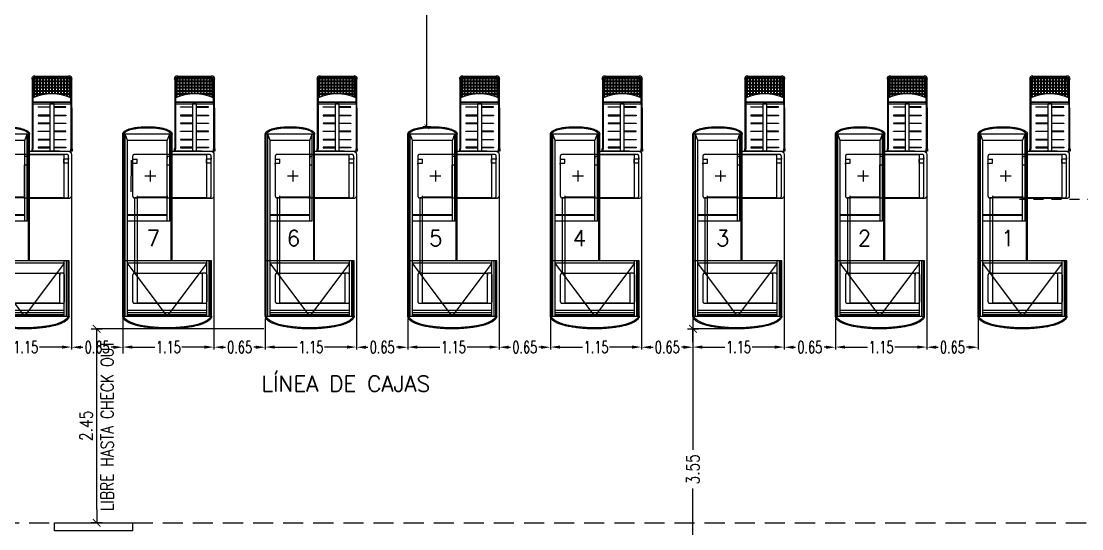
# Model space of a CAD drawing. Header units: millimetres. Extents: x -434 to 213, y 66 to 172.
# Drawn here: x 144.2 to 157.62, y 85.08 to 91.5 of the extents above; entities that cross this region are included whole.
import ezdxf

# ---------------------------------------------------------------- set-up
doc = ezdxf.new("R2010")
doc.units = ezdxf.units.MM
for name, pattern in [('CENTER', [50.8, 31.75, -6.35, 6.35, -6.35]), ('DASHED', [0.75, 0.5, -0.25]), ('HIDDEN', [9.525, 6.35, -3.175])]:
    doc.linetypes.add(name, pattern=pattern)
for name, color, linetype in [('0_MUROS', 7, 'Continuous'), ('C_COTAS-EQUIPAMIENTO', 1, 'Continuous'), ('E_CHECK-OUTS', 1, 'Continuous'), ('E_EQUIPAMIENTO', 1, 'Continuous'), ('Rapi-Estant-Check-Out 255', 1, 'Continuous'), ('T_TEXTOS', 3, 'Continuous')]:
    doc.layers.add(name, color=color, linetype=linetype)
doc.styles.add('COTAS', font='ROMANS.shx', dxfattribs={"width": 0.8})
doc.styles.add('INOXI', font='romans.shx', dxfattribs={"width": 0.7, "height": 0.15})
doc.styles.add('ROMANS', font='ROMANS.SHX', dxfattribs={"width": 0.8, "height": 0.2})
doc.dimstyles.new('COTA100', dxfattribs={"dimtxt": 0.16, "dimasz": 0.17, "dimexe": 0, "dimexo": 0, "dimgap": 0.05, "dimtad": 1, "dimzin": 4, "dimdsep": 46, "dimtxsty": 'COTAS', "dimblk1": 'COTA', "dimblk2": 'COTA', "dimsah": 1, "dimcen": 0.3, "dimse1": 1, "dimse2": 1, "dimclrd": 1, "dimclre": 9, "dimclrt": 3, "dimadec": 0, "dimazin": 0, "dimtfac": 1.111111, "dimtix": 1, "dimtmove": 2, "dimatfit": 3, "dimldrblk": 'COTA', "dimfxl": 1, "dimtolj": 1, "dimtzin": 4, "dimarcsym": 0})
doc.dimstyles.new('INOXI', dxfattribs={"dimtxt": 0.15, "dimasz": 0.12, "dimexe": 0.03, "dimexo": 0.03, "dimgap": 0.02, "dimtad": 0, "dimzin": 0, "dimdsep": 46, "dimtxsty": 'INOXI', "dimcen": 0.09, "dimadec": 0, "dimazin": 0, "dimtfac": 1, "dimtofl": 0, "dimtmove": 2, "dimatfit": 3, "dimfxl": 0.03, "dimtolj": 1, "dimtzin": 0, "dimarcsym": 0})
doc.dimstyles.new('MIG-LATERAL-CHICO', dxfattribs={"dimtxt": 0.2, "dimasz": 0.06, "dimexe": 0.05, "dimexo": 0.02, "dimgap": 0.1, "dimtad": 0, "dimrnd": 0.005, "dimzin": 0, "dimdsep": 46, "dimtxsty": 'ROMANS', "dimblk1": 'ARCHTICK', "dimblk2": 'ARCHTICK', "dimsah": 1, "dimcen": 2.5, "dimclrd": 1, "dimclre": 8, "dimclrt": 3, "dimadec": 0, "dimazin": 0, "dimtfac": 1, "dimtix": 1, "dimtmove": 0, "dimatfit": 0, "dimldrblk": 'ARCHTICK', "dimfxl": 1, "dimtolj": 1, "dimtzin": 0, "dimarcsym": 0})

# ---------------------------------------------------------------- blocks, each defined once
blk = doc.blocks.new('COTA')
for p, q in [((-1, 0), (0, 0)), ((0, 0.4), (0, -0.4))]:
    blk.add_line(p, q)
at = {"const_width": 0.065}
blk.add_lwpolyline([(0.141, 0.141), (0.283, 0.283), (0, 0), (-0.141, -0.141), (-0.283, -0.283)], dxfattribs=at)
blk = doc.blocks.new('*D110')
at = {"layer": '0_MUROS', "color": 9, "lineweight": -2, "transparency": 16777216}
for p, q in [((147.27, 87.612), (145.155, 87.612)), ((145.115, 85.158), (145.155, 85.158))]:
    blk.add_line(p, q, dxfattribs=at)
at = {"layer": '0_MUROS', "color": 1, "lineweight": -2, "transparency": 16777216}
blk.add_line((145.155, 85.328), (145.155, 87.442), dxfattribs=at)
at = {"layer": 'Defpoints', "color": 0, "transparency": 16777216}
for p in [(145.155, 87.612), (147.27, 87.612), (145.115, 85.158)]:
    blk.add_point(p, dxfattribs=at)
at = {"layer": '0_MUROS', "color": 1, "lineweight": -2, "transparency": 16777216, "xscale": 0.17, "yscale": 0.17, "zscale": 0.17}
for p, rotation in [((145.155, 87.612), 90), ((145.155, 85.158), 270)]:
    blk.add_blockref('COTA', p, dxfattribs=dict(at, rotation=rotation))
at = {"layer": '0_MUROS', "color": 3, "transparency": 16777216, "insert": (145.155, 86.385), "char_height": 0.16, "attachment_point": 5, "rotation": 90, "style": 'COTAS'}
blk.add_mtext('\\A1;2.45\\PLIBRE HASTA CHECK OUT', dxfattribs=at)
blk = doc.blocks.new('*D111')
at = {"layer": '0_MUROS', "color": 9, "lineweight": -2, "transparency": 16777216}
for p, q in [((153.263, 87.612), (152.701, 87.612)), ((152.833, 84.058), (152.701, 84.058))]:
    blk.add_line(p, q, dxfattribs=at)
at = {"layer": '0_MUROS', "color": 1, "lineweight": -2, "transparency": 16777216}
for p, q in [((152.701, 87.442), (152.701, 86.08)), ((152.701, 84.228), (152.701, 85.59))]:
    blk.add_line(p, q, dxfattribs=at)
at = {"layer": 'Defpoints', "color": 0, "transparency": 16777216}
for p in [(153.263, 87.612), (152.701, 84.058), (152.833, 84.058)]:
    blk.add_point(p, dxfattribs=at)
at = {"layer": '0_MUROS', "color": 1, "lineweight": -2, "transparency": 16777216, "xscale": 0.17, "yscale": 0.17, "zscale": 0.17}
for p, rotation in [((152.701, 87.612), 90), ((152.701, 84.058), 270)]:
    blk.add_blockref('COTA', p, dxfattribs=dict(at, rotation=rotation))
at = {"layer": '0_MUROS', "color": 3, "transparency": 16777216, "insert": (152.701, 85.835), "char_height": 0.16, "attachment_point": 5, "rotation": 90, "style": 'COTAS'}
blk.add_mtext('\\A1;3.55', dxfattribs=at)
blk = doc.blocks.new('*D112')
at = {"layer": 'C_COTAS-EQUIPAMIENTO', "color": 0, "lineweight": -2, "transparency": 16777216}
for p, q in [((155.659, 89.269), (155.659, 87.351)), ((154.505, 87.744), (154.505, 87.351)), ((154.625, 87.381), (154.909, 87.381)), ((155.539, 87.381), (155.254, 87.381))]:
    blk.add_line(p, q, dxfattribs=at)
at = {"layer": 'C_COTAS-EQUIPAMIENTO', "color": 0, "transparency": 16777216}
for points in [[(154.625, 87.401), (154.625, 87.361), (154.505, 87.381)], [(155.539, 87.401), (155.539, 87.361), (155.659, 87.381)]]:
    blk.add_solid(points, dxfattribs=at)
at = {"layer": 'Defpoints', "color": 0, "transparency": 16777216}
for p in [(155.659, 89.299), (154.505, 87.774), (155.659, 87.381)]:
    blk.add_point(p, dxfattribs=at)
at = {"layer": 'C_COTAS-EQUIPAMIENTO', "color": 0, "transparency": 16777216, "insert": (155.082, 87.381), "char_height": 0.15, "attachment_point": 5, "style": 'INOXI'}
blk.add_mtext('\\A1;1.15', dxfattribs=at)
blk = doc.blocks.new('A$C625D75F2')
at = {"layer": 'E_CHECK-OUTS'}
for p, q in [((0.041, 0.936), (0.041, 0.952)), ((0.471, 0.947), (0.041, 0.947)), ((0.471, 0.936), (0.471, 0.952)), ((0.016, 0.911), (0, 0.911)), ((0.005, 0.911), (0.005, 0.55)), ((0.016, 0.911), (0.016, 0.676)), ((0.026, 0.901), (0.026, 0.681)), ((0.034, 0.898), (0.034, 0.684)), ((0.062, 0.886), (0.034, 0.886)), ((0.062, 0.878), (0.034, 0.878)), ((0.062, 0.846), (0.034, 0.846)), ((0.062, 0.838), (0.034, 0.838)), ((0.062, 0.806), (0.034, 0.806)), ((0.471, 0.936), (0.041, 0.936)), ((0.461, 0.926), (0.051, 0.926)), ((0.458, 0.918), (0.054, 0.918)), ((0.062, 0.918), (0.062, 0.694)), ((0.07, 0.918), (0.07, 0.697)), ((0.1, 0.886), (0.07, 0.886)), ((0.1, 0.878), (0.07, 0.878)), ((0.1, 0.846), (0.07, 0.846)), ((0.1, 0.838), (0.07, 0.838)), ((0.1, 0.806), (0.07, 0.806)), ((0.1, 0.918), (0.1, 0.706)), ((0.108, 0.918), (0.108, 0.708)), ((0.138, 0.886), (0.108, 0.886)), ((0.138, 0.878), (0.108, 0.878)), ((0.138, 0.846), (0.108, 0.846)), ((0.138, 0.838), (0.108, 0.838)), ((0.138, 0.806), (0.108, 0.806)), ((0.138, 0.918), (0.138, 0.715)), ((0.146, 0.918), (0.146, 0.716)), ((0.176, 0.886), (0.146, 0.886)), ((0.176, 0.878), (0.146, 0.878)), ((0.176, 0.846), (0.146, 0.846)), ((0.176, 0.838), (0.146, 0.838)), ((0.176, 0.806), (0.146, 0.806)), ((0.176, 0.918), (0.176, 0.721)), ((0.184, 0.918), (0.184, 0.722)), ((0.214, 0.886), (0.184, 0.886)), ((0.214, 0.878), (0.184, 0.878)), ((0.214, 0.846), (0.184, 0.846)), ((0.214, 0.838), (0.184, 0.838)), ((0.214, 0.806), (0.184, 0.806)), ((0.214, 0.918), (0.214, 0.725)), ((0.222, 0.918), (0.222, 0.726)), ((0.252, 0.886), (0.222, 0.886)), ((0.252, 0.878), (0.222, 0.878)), ((0.252, 0.846), (0.222, 0.846)), ((0.252, 0.838), (0.222, 0.838)), ((0.252, 0.806), (0.222, 0.806)), ((0.252, 0.918), (0.252, 0.726)), ((0.26, 0.918), (0.26, 0.726)), ((0.29, 0.886), (0.26, 0.886)), ((0.29, 0.878), (0.26, 0.878)), ((0.29, 0.846), (0.26, 0.846)), ((0.29, 0.838), (0.26, 0.838)), ((0.29, 0.806), (0.26, 0.806)), ((0.29, 0.918), (0.29, 0.726)), ((0.298, 0.918), (0.298, 0.725)), ((0.328, 0.886), (0.298, 0.886)), ((0.328, 0.878), (0.298, 0.878)), ((0.328, 0.846), (0.298, 0.846)), ((0.328, 0.838), (0.298, 0.838)), ((0.328, 0.806), (0.298, 0.806)), ((0.328, 0.918), (0.328, 0.722)), ((0.336, 0.918), (0.336, 0.721)), ((0.366, 0.886), (0.336, 0.886)), ((0.366, 0.878), (0.336, 0.878)), ((0.366, 0.846), (0.336, 0.846)), ((0.366, 0.838), (0.336, 0.838)), ((0.366, 0.806), (0.336, 0.806)), ((0.366, 0.918), (0.366, 0.716)), ((0.374, 0.918), (0.374, 0.715)), ((0.404, 0.886), (0.374, 0.886)), ((0.404, 0.878), (0.374, 0.878)), ((0.404, 0.846), (0.374, 0.846)), ((0.404, 0.838), (0.374, 0.838)), ((0.404, 0.806), (0.374, 0.806)), ((0.404, 0.918), (0.404, 0.708)), ((0.412, 0.918), (0.412, 0.706)), ((0.442, 0.886), (0.412, 0.886)), ((0.442, 0.878), (0.412, 0.878)), ((0.442, 0.846), (0.412, 0.846)), ((0.442, 0.838), (0.412, 0.838)), ((0.442, 0.806), (0.412, 0.806)), ((0.442, 0.918), (0.442, 0.697)), ((0.45, 0.918), (0.45, 0.694)), ((0.45, 0.918), (0.45, 0.694)), ((0.45, 0.918), (0.45, 0.694)), ((0.478, 0.886), (0.45, 0.886)), ((0.478, 0.878), (0.45, 0.878)), ((0.478, 0.846), (0.45, 0.846)), ((0.478, 0.838), (0.45, 0.838)), ((0.478, 0.806), (0.45, 0.806)), ((0.478, 0.684), (0.478, 0.898)), ((0.486, 0.681), (0.486, 0.901)), ((0.496, 0.676), (0.496, 0.911)), ((0.496, 0.911), (0.512, 0.911)), ((0.507, 0.55), (0.507, 0.911)), ((0.016, 0.676), (0.016, 0.6)), ((0.062, 0.798), (0.034, 0.798)), ((0.062, 0.765), (0.034, 0.765)), ((0.062, 0.757), (0.034, 0.757)), ((0.062, 0.725), (0.034, 0.725)), ((0.062, 0.717), (0.034, 0.717)), ((0.036, 0.685), (0.034, 0.685)), ((0.1, 0.798), (0.07, 0.798)), ((0.1, 0.765), (0.07, 0.765)), ((0.1, 0.757), (0.07, 0.757)), ((0.1, 0.725), (0.07, 0.725)), ((0.1, 0.717), (0.07, 0.717)), ((0.138, 0.798), (0.108, 0.798)), ((0.138, 0.765), (0.108, 0.765)), ((0.138, 0.757), (0.108, 0.757)), ((0.138, 0.725), (0.108, 0.725)), ((0.138, 0.717), (0.108, 0.717)), ((0.176, 0.798), (0.146, 0.798)), ((0.176, 0.765), (0.146, 0.765)), ((0.176, 0.757), (0.146, 0.757)), ((0.176, 0.725), (0.146, 0.725)), ((0.214, 0.798), (0.184, 0.798)), ((0.214, 0.765), (0.184, 0.765)), ((0.214, 0.757), (0.184, 0.757)), ((0.214, 0.725), (0.184, 0.725)), ((0.252, 0.798), (0.222, 0.798)), ((0.252, 0.765), (0.222, 0.765)), ((0.252, 0.757), (0.222, 0.757)), ((0.252, 0.725), (0.222, 0.725)), ((0.29, 0.798), (0.26, 0.798)), ((0.29, 0.765), (0.26, 0.765)), ((0.29, 0.757), (0.26, 0.757)), ((0.29, 0.725), (0.26, 0.725)), ((0.328, 0.798), (0.298, 0.798)), ((0.328, 0.765), (0.298, 0.765)), ((0.328, 0.757), (0.298, 0.757)), ((0.328, 0.725), (0.298, 0.725)), ((0.366, 0.798), (0.336, 0.798)), ((0.366, 0.765), (0.336, 0.765)), ((0.366, 0.757), (0.336, 0.757)), ((0.366, 0.725), (0.336, 0.725)), ((0.366, 0.717), (0.362, 0.717)), ((0.404, 0.798), (0.374, 0.798)), ((0.404, 0.765), (0.374, 0.765)), ((0.404, 0.757), (0.374, 0.757)), ((0.404, 0.725), (0.374, 0.725)), ((0.404, 0.717), (0.374, 0.717)), ((0.442, 0.798), (0.412, 0.798)), ((0.442, 0.765), (0.412, 0.765)), ((0.442, 0.757), (0.412, 0.757)), ((0.442, 0.725), (0.412, 0.725)), ((0.442, 0.717), (0.412, 0.717)), ((0.478, 0.798), (0.45, 0.798)), ((0.478, 0.765), (0.45, 0.765)), ((0.478, 0.757), (0.45, 0.757)), ((0.478, 0.725), (0.45, 0.725)), ((0.478, 0.717), (0.45, 0.717)), ((0.478, 0.685), (0.476, 0.685)), ((0.496, 0.6), (0.496, 0.676)), ((0.005, 0.55), (0.005, 0.03)), ((0.016, 0.6), (0.015, 0.03)), ((0.016, 0.62), (0.496, 0.62)), ((0.496, 0.62), (0.016, 0.62)), ((0.016, 0.6), (0.496, 0.6)), ((0.016, 0.6), (0.496, 0.6)), ((0.496, 0.6), (0.496, 0)), ((0.507, 0.55), (0.507, 0.03)), ((0.016, 0), (0.496, 0)), ((0.016, 0), (0.496, 0)), ((0.016, 0), (0.496, 0)), ((0.016, 0), (0.496, 0))]:
    blk.add_line(p, q, dxfattribs=at)
at = {"layer": 'E_CHECK-OUTS', "linetype": 'Continuous'}
blk.add_line((0.35, 0), (0.016, 0), dxfattribs=at)
at = {"layer": 'E_CHECK-OUTS'}
for points in [[(0.23, 0.562), (0.23, 0.556), (0.08, 0.556), (0.08, 0.562)], [(0.282, 0), (0.282, 0.6), (0.23, 0.6), (0.23, 0)], [(0.282, 0.562), (0.282, 0.556), (0.432, 0.556), (0.432, 0.562)], [(0.23, 0.45), (0.23, 0.456), (0.08, 0.456), (0.08, 0.45)], [(0.282, 0.45), (0.282, 0.456), (0.432, 0.456), (0.432, 0.45)], [(0.23, 0.35), (0.23, 0.356), (0.08, 0.356), (0.08, 0.35)], [(0.282, 0.35), (0.282, 0.356), (0.432, 0.356), (0.432, 0.35)], [(0.23, 0.256), (0.23, 0.25), (0.08, 0.25), (0.08, 0.256)], [(0.23, 0.144), (0.23, 0.15), (0.08, 0.15), (0.08, 0.144)], [(0.282, 0.256), (0.282, 0.25), (0.432, 0.25), (0.432, 0.256)], [(0.282, 0.144), (0.282, 0.15), (0.432, 0.15), (0.432, 0.144)], [(0, 0), (0.016, 0), (0.016, 0.03), (0, 0.03)], [(0.23, 0.044), (0.23, 0.05), (0.08, 0.05), (0.08, 0.044)], [(0.23, 0.044), (0.23, 0.05), (0.08, 0.05), (0.08, 0.044)], [(0.282, 0.044), (0.282, 0.05), (0.432, 0.05), (0.432, 0.044)], [(0.282, 0.044), (0.282, 0.05), (0.432, 0.05), (0.432, 0.044)], [(0.512, 0), (0.496, 0), (0.496, 0.03), (0.512, 0.03)]]:
    blk.add_lwpolyline(points, close=True, dxfattribs=at)
for centre, radius, start, end in [((0.041, 0.911), 0.041, 90, 180), ((0.471, 0.911), 0.041, 0, 90), ((0.041, 0.911), 0.025, 90, 180), ((0.051, 0.901), 0.025, 90, 180), ((0.054, 0.898), 0.02, 90, 180), ((0.458, 0.898), 0.02, 0, 90), ((0.461, 0.901), 0.025, 0, 90), ((0.471, 0.911), 0.025, 0, 90), ((0.256, 0.125), 0.601, 66.4634, 113.5366)]:
    blk.add_arc(centre, radius, start, end, dxfattribs=at)
blk = doc.blocks.new('A$C25AB024C')
at = {"layer": 'Rapi-Estant-Check-Out 255', "color": 1}
for p, q in [((-0.562, 0.162), (-0.562, 2.462)), ((-0.55, 0.162), (-0.55, 2.462)), ((-0.532, 2.462), (-0.55, 2.462)), ((-0.532, 0.162), (-0.532, 2.462)), ((0.032, 2.462), (-0.532, 2.462)), ((-0.502, 2.382), (-0.532, 2.462)), ((0.002, 2.382), (0.032, 2.462)), ((0.032, 1.362), (0.032, 2.462)), ((0.032, 2.462), (0.05, 2.462)), ((0.05, 0.862), (0.05, 2.462)), ((0.062, 0.862), (0.062, 2.462)), ((-0.502, 0.162), (-0.502, 2.382)), ((0.002, 2.382), (-0.502, 2.382)), ((0.002, 1.362), (0.002, 2.382)), ((0.002, 1.442), (-0.502, 1.442)), ((0.002, 1.432), (-0.502, 1.432)), ((0.032, 1.362), (-0.502, 1.362)), ((0.047, 1.362), (0.065, 1.362)), ((0.562, 0.862), (-0.55, 0.862)), ((0.502, 0.83), (-0.502, 0.83)), ((0, 0.162), (-0.502, 0.83)), ((0.502, 0.83), (0, 0.162)), ((0.502, 0.162), (0.502, 0.862)), ((0.532, 0.162), (0.532, 0.862)), ((0.55, 0.162), (0.55, 0.862)), ((0.562, 0.162), (0.562, 0.862)), ((-0.55, 0.162), (0.55, 0.162)), ((-0.502, 0.237), (0.502, 0.237)), ((-0.502, 0.206), (0.502, 0.206)), ((-0.502, 0.183), (0.502, 0.183)), ((-0.502, 0.168), (0.502, 0.168))]:
    blk.add_line(p, q, dxfattribs=at)
at = {"layer": 'Rapi-Estant-Check-Out 255', "color": 8, "linetype": 'DASHED', "ltscale": 5}
for p, q in [((-0.437, 2.162), (-0.437, 2.147)), ((0.557, 2.162), (0.557, 2.147)), ((-0.437, 2.147), (-0.378, 2.147)), ((-0.437, 2.082), (-0.437, 2.097)), ((-0.437, 2.097), (-0.378, 2.097)), ((-0.378, 2.097), (-0.378, 2.147)), ((0, 1.682), (0, 2.073)), ((0, 2.073), (0.032, 2.073)), ((0.498, 2.097), (0.498, 2.147)), ((0.557, 2.147), (0.498, 2.147)), ((0.557, 2.097), (0.498, 2.097)), ((0.557, 2.082), (0.557, 2.097))]:
    blk.add_line(p, q, dxfattribs=at)
at = {"layer": 'Rapi-Estant-Check-Out 255', "color": 8, "linetype": 'CENTER'}
for p, q in [((-0.282, 1.935), (-0.145, 1.935)), ((-0.214, 2.003), (-0.214, 1.866))]:
    blk.add_line(p, q, dxfattribs=at)
at = {"layer": 'Rapi-Estant-Check-Out 255', "color": 8, "linetype": 'DASHED', "ltscale": 5}
for points in [[(0.557, 1.682), (0.557, 2.182, 0.414214), (0.532, 2.207), (-0.412, 2.207, 0.414214), (-0.437, 2.182), (-0.437, 1.682, 0.414214), (-0.412, 1.657), (-0.377, 1.657), (-0.377, 1.682)], [(-0.377, 0.678), (-0.377, 0.703), (-0.412, 0.703, 0.414214), (-0.437, 0.678), (-0.437, 0.348, 0.414214), (-0.412, 0.323), (0.48, 0.323, 0.414214), (0.505, 0.348), (0.505, 0.678, 0.414214), (0.48, 0.703), (0.445, 0.703), (0.445, 0.678)]]:
    blk.add_lwpolyline(points, format="xyb", dxfattribs=at)
for points in [[(0, 1.682), (0, 1.657), (0.032, 1.657), (0.032, 2.182), (0, 2.182), (0, 2.157)], [(0.497, 1.682), (0.497, 1.657), (0.532, 1.657)]]:
    blk.add_lwpolyline(points, dxfattribs=at)
for points in [[(0.497, 1.657), (0.032, 1.657), (0.032, 2.205), (0.497, 2.205)], [(-0.377, 0.703), (-0.377, 1.657), (-0.412, 1.657), (-0.412, 0.703)], [(-0.374, 1.657), (-0.374, 1.67), (-0.001, 1.67), (-0.001, 1.657)], [(-0.377, 0.326), (-0.377, 0.703), (0.443, 0.703), (0.443, 0.326)]]:
    blk.add_lwpolyline(points, close=True, dxfattribs=at)
at = {"layer": 'Rapi-Estant-Check-Out 255', "color": 1}
blk.add_lwpolyline([(0.552, 1.647), (0.062, 1.647), (0.062, 2.247), (0.552, 2.247, -0.414214), (0.592, 2.207), (0.592, 1.687, -0.414214)], format="xyb", close=True, dxfattribs=at)
at = {"layer": 'Rapi-Estant-Check-Out 255', "color": 8, "linetype": 'DASHED', "ltscale": 5}
blk.add_circle((-0.001, 1.654), 0.0035, dxfattribs=at)
blk.add_arc((0.534, 1.68), 0.0235, 266.1468, 3.8532, dxfattribs=at)
at = {"layer": 'Rapi-Estant-Check-Out 255', "color": 1, "extrusion": (0, 0, -1)}
for centre, major_axis, ratio in [((-0.25, 2.462), (0.3, 0), 0.276667), ((0, 0.162), (-0.55, 0), 0.272727)]:
    blk.add_ellipse(centre, major_axis=major_axis, ratio=ratio, start_param=3.141593, end_param=6.283185, dxfattribs=at)
at = {"layer": 'Rapi-Estant-Check-Out 255', "color": 1}
for points, knots in [([(-0.562, 2.462), (-0.562, 2.465), (-0.562, 2.467), (-0.561, 2.472), (-0.56, 2.475), (-0.558, 2.48), (-0.556, 2.482), (-0.553, 2.486), (-0.552, 2.488), (-0.548, 2.493), (-0.546, 2.495), (-0.54, 2.5), (-0.536, 2.503), (-0.527, 2.508), (-0.522, 2.511), (-0.511, 2.516), (-0.505, 2.519), (-0.492, 2.524), (-0.486, 2.526), (-0.468, 2.532), (-0.456, 2.535), (-0.431, 2.541), (-0.417, 2.543), (-0.389, 2.548), (-0.374, 2.55), (-0.344, 2.553), (-0.329, 2.554), (-0.297, 2.556), (-0.281, 2.557), (-0.242, 2.557), (-0.22, 2.557), (-0.176, 2.555), (-0.155, 2.553), (-0.117, 2.549), (-0.101, 2.546), (-0.07, 2.541), (-0.056, 2.538), (-0.031, 2.531), (-0.02, 2.528), (-0.001, 2.521), (0.008, 2.518), (0.022, 2.511), (0.028, 2.508), (0.037, 2.501), (0.042, 2.498), (0.048, 2.492), (0.051, 2.489), (0.055, 2.484), (0.057, 2.481), (0.059, 2.476), (0.06, 2.474), (0.061, 2.469), (0.062, 2.466), (0.062, 2.463), (0.062, 2.463), (0.062, 2.462)], [0, 0, 0, 0, 0.062074, 0.062074, 0.124147, 0.124147, 0.186221, 0.186221, 0.248295, 0.248295, 0.310369, 0.310369, 0.413242, 0.413242, 0.516116, 0.516116, 0.618989, 0.618989, 0.721863, 0.721863, 0.882096, 0.882096, 1.042328, 1.042328, 1.202561, 1.202561, 1.362794, 1.362794, 1.523026, 1.523026, 1.742277, 1.742277, 1.961528, 1.961528, 2.141779, 2.141779, 2.32203, 2.32203, 2.473499, 2.473499, 2.624968, 2.624968, 2.73885, 2.73885, 2.852732, 2.852732, 2.930777, 2.930777, 3.008822, 3.008822, 3.068733, 3.068733, 3.128645, 3.128645, 3.141593, 3.141593, 3.141593, 3.141593]), ([(0.562, 0.162), (0.562, 0.158), (0.562, 0.154), (0.56, 0.146), (0.559, 0.143), (0.555, 0.135), (0.553, 0.132), (0.548, 0.125), (0.546, 0.121), (0.54, 0.114), (0.536, 0.111), (0.526, 0.103), (0.519, 0.097), (0.504, 0.087), (0.495, 0.083), (0.476, 0.073), (0.465, 0.069), (0.443, 0.06), (0.431, 0.056), (0.406, 0.048), (0.393, 0.044), (0.359, 0.036), (0.337, 0.031), (0.292, 0.023), (0.269, 0.019), (0.219, 0.012), (0.194, 0.009), (0.142, 0.005), (0.115, 0.003), (0.061, 0.001), (0.034, 0), (-0.021, 0), (-0.048, 0), (-0.102, 0.002), (-0.129, 0.004), (-0.181, 0.008), (-0.207, 0.011), (-0.257, 0.017), (-0.281, 0.021), (-0.327, 0.029), (-0.349, 0.033), (-0.39, 0.043), (-0.409, 0.049), (-0.444, 0.06), (-0.46, 0.067), (-0.486, 0.078), (-0.497, 0.084), (-0.516, 0.095), (-0.524, 0.101), (-0.536, 0.111), (-0.541, 0.115), (-0.549, 0.125), (-0.552, 0.129), (-0.557, 0.138), (-0.558, 0.142), (-0.561, 0.149), (-0.561, 0.153), (-0.562, 0.158), (-0.562, 0.16), (-0.562, 0.162)], [3.141593, 3.141593, 3.141593, 3.141593, 3.202448, 3.202448, 3.263303, 3.263303, 3.324159, 3.324159, 3.385014, 3.385014, 3.445869, 3.445869, 3.548594, 3.548594, 3.651319, 3.651319, 3.754044, 3.754044, 3.856769, 3.856769, 3.959494, 3.959494, 4.107655, 4.107655, 4.255815, 4.255815, 4.403976, 4.403976, 4.552137, 4.552137, 4.700298, 4.700298, 4.848458, 4.848458, 4.996619, 4.996619, 5.14478, 5.14478, 5.292941, 5.292941, 5.441102, 5.441102, 5.589262, 5.589262, 5.737423, 5.737423, 5.854094, 5.854094, 5.970764, 5.970764, 6.053471, 6.053471, 6.136178, 6.136178, 6.196137, 6.196137, 6.256095, 6.256095, 6.283185, 6.283185, 6.283185, 6.283185])]:
    blk.add_open_spline(points, degree=3, knots=knots, dxfattribs=at)
blk = doc.blocks.new('*D113')
at = {"layer": 'C_COTAS-EQUIPAMIENTO', "color": 0, "lineweight": -2, "transparency": 16777216}
for p, q in [((153.855, 89.384), (153.855, 87.349)), ((154.505, 87.744), (154.505, 87.349)), ((153.975, 87.379), (154, 87.379)), ((154.385, 87.379), (154.36, 87.379))]:
    blk.add_line(p, q, dxfattribs=at)
at = {"layer": 'C_COTAS-EQUIPAMIENTO', "color": 0, "transparency": 16777216}
for points in [[(153.975, 87.399), (153.975, 87.359), (153.855, 87.379)], [(154.385, 87.399), (154.385, 87.359), (154.505, 87.379)]]:
    blk.add_solid(points, dxfattribs=at)
at = {"layer": 'Defpoints', "color": 0, "transparency": 16777216}
for p in [(153.855, 89.414), (154.505, 87.774), (154.505, 87.379)]:
    blk.add_point(p, dxfattribs=at)
at = {"layer": 'C_COTAS-EQUIPAMIENTO', "color": 0, "transparency": 16777216, "insert": (154.18, 87.379), "char_height": 0.15, "attachment_point": 5, "style": 'INOXI'}
blk.add_mtext('\\A1;0.65', dxfattribs=at)
blk = doc.blocks.new('*D114')
at = {"layer": 'C_COTAS-EQUIPAMIENTO', "color": 0, "lineweight": -2, "transparency": 16777216}
for p, q in [((153.855, 89.269), (153.855, 87.351)), ((152.701, 87.744), (152.701, 87.351)), ((152.821, 87.381), (153.105, 87.381)), ((153.735, 87.381), (153.45, 87.381))]:
    blk.add_line(p, q, dxfattribs=at)
at = {"layer": 'C_COTAS-EQUIPAMIENTO', "color": 0, "transparency": 16777216}
for points in [[(152.821, 87.401), (152.821, 87.361), (152.701, 87.381)], [(153.735, 87.401), (153.735, 87.361), (153.855, 87.381)]]:
    blk.add_solid(points, dxfattribs=at)
at = {"layer": 'Defpoints', "color": 0, "transparency": 16777216}
for p in [(153.855, 89.299), (152.701, 87.774), (153.855, 87.381)]:
    blk.add_point(p, dxfattribs=at)
at = {"layer": 'C_COTAS-EQUIPAMIENTO', "color": 0, "transparency": 16777216, "insert": (153.278, 87.381), "char_height": 0.15, "attachment_point": 5, "style": 'INOXI'}
blk.add_mtext('\\A1;1.15', dxfattribs=at)
blk = doc.blocks.new('*D115')
at = {"layer": 'C_COTAS-EQUIPAMIENTO', "color": 0, "lineweight": -2, "transparency": 16777216}
for p, q in [((152.051, 89.384), (152.051, 87.349)), ((152.701, 87.744), (152.701, 87.349)), ((152.171, 87.379), (152.196, 87.379)), ((152.581, 87.379), (152.556, 87.379))]:
    blk.add_line(p, q, dxfattribs=at)
at = {"layer": 'C_COTAS-EQUIPAMIENTO', "color": 0, "transparency": 16777216}
for points in [[(152.171, 87.399), (152.171, 87.359), (152.051, 87.379)], [(152.581, 87.399), (152.581, 87.359), (152.701, 87.379)]]:
    blk.add_solid(points, dxfattribs=at)
at = {"layer": 'Defpoints', "color": 0, "transparency": 16777216}
for p in [(152.051, 89.414), (152.701, 87.774), (152.701, 87.379)]:
    blk.add_point(p, dxfattribs=at)
at = {"layer": 'C_COTAS-EQUIPAMIENTO', "color": 0, "transparency": 16777216, "insert": (152.376, 87.379), "char_height": 0.15, "attachment_point": 5, "style": 'INOXI'}
blk.add_mtext('\\A1;0.65', dxfattribs=at)
blk = doc.blocks.new('*D116')
at = {"layer": 'C_COTAS-EQUIPAMIENTO', "color": 0, "lineweight": -2, "transparency": 16777216}
for p, q in [((152.051, 89.269), (152.051, 87.351)), ((150.897, 87.744), (150.897, 87.351)), ((151.017, 87.381), (151.301, 87.381)), ((151.931, 87.381), (151.646, 87.381))]:
    blk.add_line(p, q, dxfattribs=at)
at = {"layer": 'C_COTAS-EQUIPAMIENTO', "color": 0, "transparency": 16777216}
for points in [[(151.017, 87.401), (151.017, 87.361), (150.897, 87.381)], [(151.931, 87.401), (151.931, 87.361), (152.051, 87.381)]]:
    blk.add_solid(points, dxfattribs=at)
at = {"layer": 'Defpoints', "color": 0, "transparency": 16777216}
for p in [(152.051, 89.299), (150.897, 87.774), (152.051, 87.381)]:
    blk.add_point(p, dxfattribs=at)
at = {"layer": 'C_COTAS-EQUIPAMIENTO', "color": 0, "transparency": 16777216, "insert": (151.474, 87.381), "char_height": 0.15, "attachment_point": 5, "style": 'INOXI'}
blk.add_mtext('\\A1;1.15', dxfattribs=at)
blk = doc.blocks.new('*D117')
at = {"layer": 'C_COTAS-EQUIPAMIENTO', "color": 0, "lineweight": -2, "transparency": 16777216}
for p, q in [((150.247, 89.384), (150.247, 87.349)), ((150.897, 87.744), (150.897, 87.349)), ((150.367, 87.379), (150.392, 87.379)), ((150.777, 87.379), (150.752, 87.379))]:
    blk.add_line(p, q, dxfattribs=at)
at = {"layer": 'C_COTAS-EQUIPAMIENTO', "color": 0, "transparency": 16777216}
for points in [[(150.367, 87.399), (150.367, 87.359), (150.247, 87.379)], [(150.777, 87.399), (150.777, 87.359), (150.897, 87.379)]]:
    blk.add_solid(points, dxfattribs=at)
at = {"layer": 'Defpoints', "color": 0, "transparency": 16777216}
for p in [(150.247, 89.414), (150.897, 87.774), (150.897, 87.379)]:
    blk.add_point(p, dxfattribs=at)
at = {"layer": 'C_COTAS-EQUIPAMIENTO', "color": 0, "transparency": 16777216, "insert": (150.572, 87.379), "char_height": 0.15, "attachment_point": 5, "style": 'INOXI'}
blk.add_mtext('\\A1;0.65', dxfattribs=at)
blk = doc.blocks.new('*D118')
at = {"layer": 'C_COTAS-EQUIPAMIENTO', "color": 0, "lineweight": -2, "transparency": 16777216}
for p, q in [((150.247, 89.269), (150.247, 87.351)), ((149.093, 87.744), (149.093, 87.351)), ((149.213, 87.381), (149.497, 87.381)), ((150.127, 87.381), (149.842, 87.381))]:
    blk.add_line(p, q, dxfattribs=at)
at = {"layer": 'C_COTAS-EQUIPAMIENTO', "color": 0, "transparency": 16777216}
for points in [[(149.213, 87.401), (149.213, 87.361), (149.093, 87.381)], [(150.127, 87.401), (150.127, 87.361), (150.247, 87.381)]]:
    blk.add_solid(points, dxfattribs=at)
at = {"layer": 'Defpoints', "color": 0, "transparency": 16777216}
for p in [(150.247, 89.299), (149.093, 87.774), (150.247, 87.381)]:
    blk.add_point(p, dxfattribs=at)
at = {"layer": 'C_COTAS-EQUIPAMIENTO', "color": 0, "transparency": 16777216, "insert": (149.67, 87.381), "char_height": 0.15, "attachment_point": 5, "style": 'INOXI'}
blk.add_mtext('\\A1;1.15', dxfattribs=at)
blk = doc.blocks.new('*D119')
at = {"layer": 'C_COTAS-EQUIPAMIENTO', "color": 0, "lineweight": -2, "transparency": 16777216}
for p, q in [((148.443, 89.384), (148.443, 87.349)), ((149.093, 87.744), (149.093, 87.349)), ((148.563, 87.379), (148.588, 87.379)), ((148.973, 87.379), (148.948, 87.379))]:
    blk.add_line(p, q, dxfattribs=at)
at = {"layer": 'C_COTAS-EQUIPAMIENTO', "color": 0, "transparency": 16777216}
for points in [[(148.563, 87.399), (148.563, 87.359), (148.443, 87.379)], [(148.973, 87.399), (148.973, 87.359), (149.093, 87.379)]]:
    blk.add_solid(points, dxfattribs=at)
at = {"layer": 'Defpoints', "color": 0, "transparency": 16777216}
for p in [(148.443, 89.414), (149.093, 87.774), (149.093, 87.379)]:
    blk.add_point(p, dxfattribs=at)
at = {"layer": 'C_COTAS-EQUIPAMIENTO', "color": 0, "transparency": 16777216, "insert": (148.768, 87.379), "char_height": 0.15, "attachment_point": 5, "style": 'INOXI'}
blk.add_mtext('\\A1;0.65', dxfattribs=at)
blk = doc.blocks.new('*D120')
at = {"layer": 'C_COTAS-EQUIPAMIENTO', "color": 0, "lineweight": -2, "transparency": 16777216}
for p, q in [((148.443, 89.269), (148.443, 87.351)), ((147.289, 87.744), (147.289, 87.351)), ((147.409, 87.381), (147.693, 87.381)), ((148.323, 87.381), (148.038, 87.381))]:
    blk.add_line(p, q, dxfattribs=at)
at = {"layer": 'C_COTAS-EQUIPAMIENTO', "color": 0, "transparency": 16777216}
for points in [[(147.409, 87.401), (147.409, 87.361), (147.289, 87.381)], [(148.323, 87.401), (148.323, 87.361), (148.443, 87.381)]]:
    blk.add_solid(points, dxfattribs=at)
at = {"layer": 'Defpoints', "color": 0, "transparency": 16777216}
for p in [(148.443, 89.299), (147.289, 87.774), (148.443, 87.381)]:
    blk.add_point(p, dxfattribs=at)
at = {"layer": 'C_COTAS-EQUIPAMIENTO', "color": 0, "transparency": 16777216, "insert": (147.866, 87.381), "char_height": 0.15, "attachment_point": 5, "style": 'INOXI'}
blk.add_mtext('\\A1;1.15', dxfattribs=at)
blk = doc.blocks.new('*D121')
at = {"layer": 'C_COTAS-EQUIPAMIENTO', "color": 0, "lineweight": -2, "transparency": 16777216}
for p, q in [((146.639, 89.384), (146.639, 87.349)), ((147.289, 87.744), (147.289, 87.349)), ((146.759, 87.379), (146.784, 87.379)), ((147.169, 87.379), (147.144, 87.379))]:
    blk.add_line(p, q, dxfattribs=at)
at = {"layer": 'C_COTAS-EQUIPAMIENTO', "color": 0, "transparency": 16777216}
for points in [[(146.759, 87.399), (146.759, 87.359), (146.639, 87.379)], [(147.169, 87.399), (147.169, 87.359), (147.289, 87.379)]]:
    blk.add_solid(points, dxfattribs=at)
at = {"layer": 'Defpoints', "color": 0, "transparency": 16777216}
for p in [(146.639, 89.414), (147.289, 87.774), (147.289, 87.379)]:
    blk.add_point(p, dxfattribs=at)
at = {"layer": 'C_COTAS-EQUIPAMIENTO', "color": 0, "transparency": 16777216, "insert": (146.964, 87.379), "char_height": 0.15, "attachment_point": 5, "style": 'INOXI'}
blk.add_mtext('\\A1;0.65', dxfattribs=at)
blk = doc.blocks.new('*D122')
at = {"layer": 'C_COTAS-EQUIPAMIENTO', "color": 0, "lineweight": -2, "transparency": 16777216}
for p, q in [((146.639, 89.269), (146.639, 87.351)), ((145.485, 87.744), (145.485, 87.351)), ((145.605, 87.381), (145.889, 87.381)), ((146.519, 87.381), (146.234, 87.381))]:
    blk.add_line(p, q, dxfattribs=at)
at = {"layer": 'C_COTAS-EQUIPAMIENTO', "color": 0, "transparency": 16777216}
for points in [[(145.605, 87.401), (145.605, 87.361), (145.485, 87.381)], [(146.519, 87.401), (146.519, 87.361), (146.639, 87.381)]]:
    blk.add_solid(points, dxfattribs=at)
at = {"layer": 'Defpoints', "color": 0, "transparency": 16777216}
for p in [(146.639, 89.299), (145.485, 87.774), (146.639, 87.381)]:
    blk.add_point(p, dxfattribs=at)
at = {"layer": 'C_COTAS-EQUIPAMIENTO', "color": 0, "transparency": 16777216, "insert": (146.062, 87.381), "char_height": 0.15, "attachment_point": 5, "style": 'INOXI'}
blk.add_mtext('\\A1;1.15', dxfattribs=at)
blk = doc.blocks.new('*D130')
at = {"layer": 'C_COTAS-EQUIPAMIENTO', "color": 0, "lineweight": -2, "transparency": 16777216}
for p, q in [((155.659, 89.384), (155.659, 87.349)), ((156.309, 87.744), (156.309, 87.349)), ((155.779, 87.379), (155.804, 87.379)), ((156.189, 87.379), (156.164, 87.379))]:
    blk.add_line(p, q, dxfattribs=at)
at = {"layer": 'C_COTAS-EQUIPAMIENTO', "color": 0, "transparency": 16777216}
for points in [[(155.779, 87.399), (155.779, 87.359), (155.659, 87.379)], [(156.189, 87.399), (156.189, 87.359), (156.309, 87.379)]]:
    blk.add_solid(points, dxfattribs=at)
at = {"layer": 'Defpoints', "color": 0, "transparency": 16777216}
for p in [(155.659, 89.414), (156.309, 87.774), (156.309, 87.379)]:
    blk.add_point(p, dxfattribs=at)
at = {"layer": 'C_COTAS-EQUIPAMIENTO', "color": 0, "transparency": 16777216, "insert": (155.984, 87.379), "char_height": 0.15, "attachment_point": 5, "style": 'INOXI'}
blk.add_mtext('\\A1;0.65', dxfattribs=at)
blk = doc.blocks.new('*D131')
at = {"layer": 'C_COTAS-EQUIPAMIENTO', "color": 0, "lineweight": -2, "transparency": 16777216}
for p, q in [((144.835, 89.384), (144.835, 87.349)), ((145.485, 87.744), (145.485, 87.349)), ((144.955, 87.379), (144.98, 87.379)), ((145.365, 87.379), (145.34, 87.379))]:
    blk.add_line(p, q, dxfattribs=at)
at = {"layer": 'C_COTAS-EQUIPAMIENTO', "color": 0, "transparency": 16777216}
for points in [[(144.955, 87.399), (144.955, 87.359), (144.835, 87.379)], [(145.365, 87.399), (145.365, 87.359), (145.485, 87.379)]]:
    blk.add_solid(points, dxfattribs=at)
at = {"layer": 'Defpoints', "color": 0, "transparency": 16777216}
for p in [(144.835, 89.414), (145.485, 87.774), (145.485, 87.379)]:
    blk.add_point(p, dxfattribs=at)
at = {"layer": 'C_COTAS-EQUIPAMIENTO', "color": 0, "transparency": 16777216, "insert": (145.16, 87.379), "char_height": 0.15, "attachment_point": 5, "style": 'INOXI'}
blk.add_mtext('\\A1;0.65', dxfattribs=at)
blk = doc.blocks.new('*D132')
at = {"layer": 'C_COTAS-EQUIPAMIENTO', "color": 0, "lineweight": -2, "transparency": 16777216}
for p, q in [((144.835, 89.269), (144.835, 87.351)), ((143.681, 87.744), (143.681, 87.351)), ((143.801, 87.381), (144.085, 87.381)), ((144.715, 87.381), (144.43, 87.381))]:
    blk.add_line(p, q, dxfattribs=at)
at = {"layer": 'C_COTAS-EQUIPAMIENTO', "color": 0, "transparency": 16777216}
for points in [[(143.801, 87.401), (143.801, 87.361), (143.681, 87.381)], [(144.715, 87.401), (144.715, 87.361), (144.835, 87.381)]]:
    blk.add_solid(points, dxfattribs=at)
at = {"layer": 'Defpoints', "color": 0, "transparency": 16777216}
for p in [(144.835, 89.299), (143.681, 87.774), (144.835, 87.381)]:
    blk.add_point(p, dxfattribs=at)
at = {"layer": 'C_COTAS-EQUIPAMIENTO', "color": 0, "transparency": 16777216, "insert": (144.258, 87.381), "char_height": 0.15, "attachment_point": 5, "style": 'INOXI'}
blk.add_mtext('\\A1;1.15', dxfattribs=at)
blk = doc.blocks.new('_ArchTick')
at = {"color": 0, "linetype": 'ByBlock', "const_width": 0.15}
blk.add_lwpolyline([(-0.5, -0.5), (0.5, 0.5)], dxfattribs=at)
blk = doc.blocks.new('*D129')
at = {"color": 8, "linetype": 'ByBlock', "lineweight": -2, "transparency": 16777216}
for p, q in [((149.569, 93.709), (149.283, 93.709)), ((149.385, 90.169), (149.283, 90.169))]:
    blk.add_line(p, q, dxfattribs=at)
at = {"color": 1, "linetype": 'ByBlock', "lineweight": -2, "transparency": 16777216}
for p, q in [((149.333, 93.709), (149.333, 92.287)), ((149.333, 90.169), (149.333, 91.591))]:
    blk.add_line(p, q, dxfattribs=at)
at = {"layer": 'Defpoints', "color": 0, "linetype": 'ByBlock', "transparency": 16777216}
for p in [(149.589, 93.709), (149.333, 90.169), (149.405, 90.169)]:
    blk.add_point(p, dxfattribs=at)
at = {"color": 1, "linetype": 'ByBlock', "lineweight": -2, "transparency": 16777216, "xscale": 0.06, "yscale": 0.06, "zscale": 0.06}
for p, rotation in [((149.333, 93.709), 90), ((149.333, 90.169), 270)]:
    blk.add_blockref('_ArchTick', p, dxfattribs=dict(at, rotation=rotation))
at = {"color": 3, "linetype": 'ByBlock', "transparency": 16777216, "insert": (149.333, 91.939), "char_height": 0.2, "attachment_point": 5, "rotation": 90, "style": 'ROMANS'}
blk.add_mtext('\\A1;3.54', dxfattribs=at)

msp = doc.modelspace()

# ---------------------------------------------------------------- linework, layer by layer
at = {"layer": '0_MUROS'}
for p, q in [((145.592, 89.747), (145.589, 89.347)), ((145.485, 88.924), (145.485, 87.301))]:
    msp.add_line(p, q, dxfattribs=at)
at = {"layer": '0_MUROS', "color": 8, "linetype": 'HIDDEN', "ltscale": 0.02}
msp.add_line((157.82, 89.248), (156.832, 89.248), dxfattribs=at)
at = {"layer": '0_MUROS'}
msp.add_lwpolyline([(145.61, 85.058), (144.62, 85.058), (144.62, 85.158), (145.61, 85.158)], close=True, dxfattribs=at)
at = {"layer": 'E_EQUIPAMIENTO', "color": 8, "linetype": 'HIDDEN', "ltscale": 0.04}
for p, q in [((140.87, 85.158), (144.62, 85.158)), ((145.61, 85.158), (157.77, 85.158))]:
    msp.add_line(p, q, dxfattribs=at)

# ---------------------------------------------------------------- block references
for p in [(144.333, 89.859), (146.137, 89.859), (147.941, 89.859), (149.745, 89.859), (151.549, 89.859), (153.353, 89.859), (155.157, 89.859), (156.961, 89.859)]:
    msp.add_blockref('A$C625D75F2', p)
at = {"layer": '0_MUROS'}
for p in [(144.243, 87.612), (146.047, 87.612), (147.851, 87.612), (149.655, 87.612), (151.459, 87.612), (153.263, 87.612), (155.067, 87.612), (156.871, 87.612)]:
    msp.add_blockref('A$C25AB024C', p, dxfattribs=at)

# ---------------------------------------------------------------- texts
at = {"layer": 'T_TEXTOS', "style": 'ROMANS'}
for s, p in [('7', (145.787, 88.659)), ('6', (147.559, 88.659)), ('5', (149.36, 88.659)), ('4', (151.179, 88.659)), ('3', (152.992, 88.659)), ('2', (154.787, 88.659)), ('1', (156.6, 88.659)), ('LÍNEA DE CAJAS', (147.241, 86.817))]:
    msp.add_text(s, height=0.2, dxfattribs=at).set_placement(p)

# ---------------------------------------------------------------- dimensions: what is measured, and where the dimension line sits
at = {"color": 8, "linetype": 'ByBlock'}
dim = msp.add_linear_dim(base=(149.333, 90.169), p1=(149.589, 93.709), p2=(149.405, 90.169), angle=90, dimstyle='MIG-LATERAL-CHICO', override={"dimfxl": 0.03}, dxfattribs=at)
dim.commit()
dim.dimension.update_dxf_attribs({"geometry": '*D129', "text_midpoint": (149.333, 91.939)})
at = {"layer": '0_MUROS'}
dim = msp.add_linear_dim(base=(145.155, 87.612), p1=(145.115, 85.158), p2=(147.27, 87.612), angle=90, text='<>\\PLIBRE HASTA CHECK OUT', dimstyle='COTA100', override={"dimse1": 0, "dimse2": 0, "dimfxl": 0.03}, dxfattribs=at)
dim.commit()
dim.dimension.update_dxf_attribs({"geometry": '*D110', "text_midpoint": (145.155, 86.385), "dimtype": 160})
dim = msp.add_linear_dim(base=(152.701, 84.058), p1=(153.263, 87.612), p2=(152.833, 84.058), angle=90, dimstyle='COTA100', override={"dimse1": 0, "dimse2": 0, "dimfxl": 0.03}, dxfattribs=at)
dim.commit()
dim.dimension.update_dxf_attribs({"geometry": '*D111', "text_midpoint": (152.701, 85.835), "dimtype": 160})
at = {"layer": 'C_COTAS-EQUIPAMIENTO'}
for base, p1, p2, picture, middle in [((145.485, 87.379), (144.835, 89.414), (145.485, 87.774), '*D131', (145.16, 87.379)), ((147.289, 87.379), (146.639, 89.414), (147.289, 87.774), '*D121', (146.964, 87.379)), ((149.093, 87.379), (148.443, 89.414), (149.093, 87.774), '*D119', (148.768, 87.379)), ((150.897, 87.379), (150.247, 89.414), (150.897, 87.774), '*D117', (150.572, 87.379)), ((152.701, 87.379), (152.051, 89.414), (152.701, 87.774), '*D115', (152.376, 87.379)), ((154.505, 87.379), (153.855, 89.414), (154.505, 87.774), '*D113', (154.18, 87.379)), ((156.309, 87.379), (155.659, 89.414), (156.309, 87.774), '*D130', (155.984, 87.379)), ((144.835, 87.381), (143.681, 87.774), (144.835, 89.299), '*D132', (144.258, 87.381)), ((146.639, 87.381), (145.485, 87.774), (146.639, 89.299), '*D122', (146.062, 87.381)), ((148.443, 87.381), (147.289, 87.774), (148.443, 89.299), '*D120', (147.866, 87.381)), ((150.247, 87.381), (149.093, 87.774), (150.247, 89.299), '*D118', (149.67, 87.381)), ((152.051, 87.381), (150.897, 87.774), (152.051, 89.299), '*D116', (151.474, 87.381)), ((153.855, 87.381), (152.701, 87.774), (153.855, 89.299), '*D114', (153.278, 87.381)), ((155.659, 87.381), (154.505, 87.774), (155.659, 89.299), '*D112', (155.082, 87.381))]:
    dim = msp.add_linear_dim(base=base, p1=p1, p2=p2, dimstyle='INOXI', dxfattribs=at)
    dim.commit()
    dim.dimension.update_dxf_attribs({"geometry": picture, "text_midpoint": middle})

doc.saveas('drawing.dxf')
